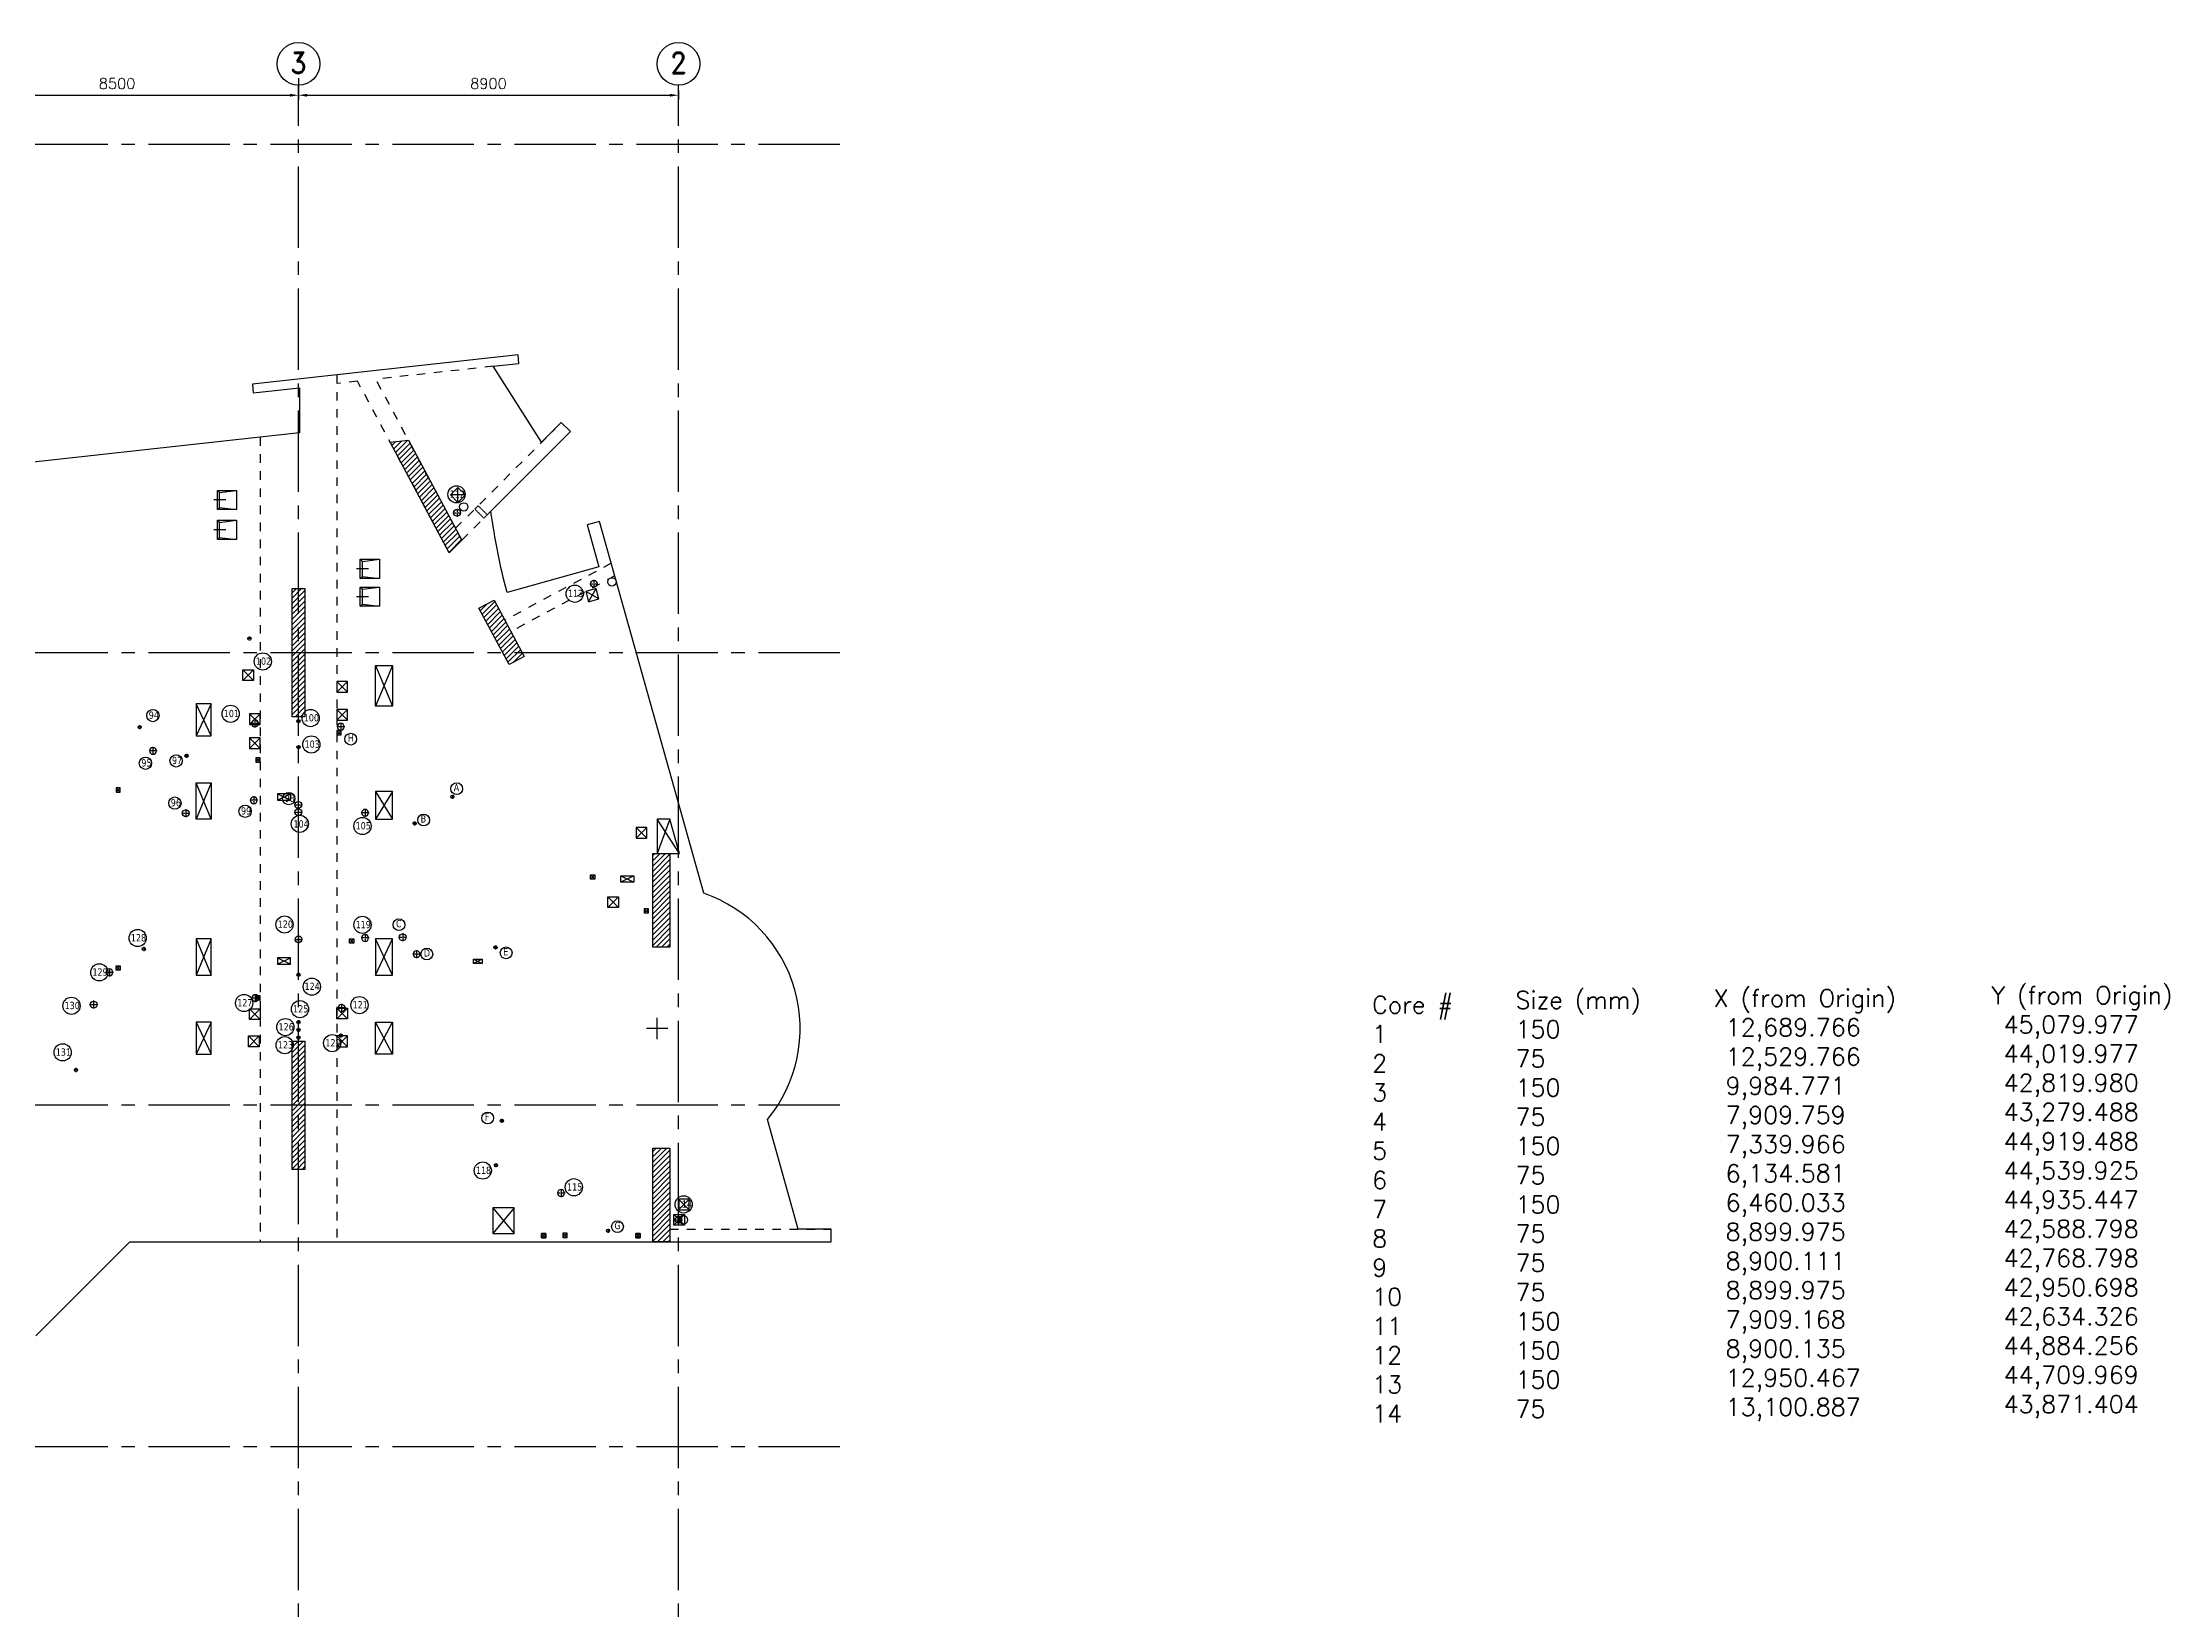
# Model space of a CAD drawing. Extents: x -8831 to 95229, y -7500 to 65888.
# Drawn here: x 45403 to 95229, y 29194 to 65888 of the extents above; entities that cross this region are included whole.
import ezdxf
from ezdxf.enums import TextEntityAlignment as Align

# ---------------------------------------------------------------- set-up
doc = ezdxf.new("R2010")
doc.units = 0
doc.header["$LTSCALE"] = 100
doc.header["$MEASUREMENT"] = 0
for name, pattern in [('CENTER2', [1.125, 0.75, -0.125, 0.125, -0.125]), ('DASHED', [0.75, 0.5, -0.25]), ('Gif-Beam', [4, 2, -2]), ('Gif-Grid', [28.575, 19.05, -3.175, 3.175, -3.175]), ('grid', [2, 1.25, -0.25, 0.25, -0.25])]:
    doc.linetypes.add(name, pattern=pattern)
doc.layers.add('-1DR-WPIPE', color=4, linetype='DASHED', lineweight=30)
for name, color, linetype in [('Gif-Beam', 3, 'Gif-Beam'), ('Gif-Col_Above', 2, 'Continuous'), ('Gif-Dim_Plan', 4, 'Continuous'), ('Gif-Grid', 1, 'Gif-Grid'), ('Gif-Grid_No', 7, 'Continuous'), ('Gif-Hatch_Col', 8, 'Continuous'), ('Gif-Openings', 4, 'Continuous'), ('Gif-Slab edge', 7, 'Continuous'), ('Giff-Pan', 7, 'Continuous'), ('mep200507', 4, 'Continuous'), ('NEW OP', 6, 'Continuous'), ('NS Green NB', 3, 'Continuous'), ('NS Green Not Clashing', 3, 'Continuous')]:
    doc.layers.add(name, color=color, linetype=linetype)
doc.styles.add('A&T', font='simplex.shx', dxfattribs={"width": 0.8})
doc.styles.add('ARIAL-GRID', font='arial.ttf', dxfattribs={"width": 0.7, "height": 15})
doc.styles.add('LEROY80', font='simplex.shx', dxfattribs={"height": 250})
doc.styles.add('ROMAND', font='romand.shx')
doc.styles.add('ROMANS', font='ROMANS.shx')
doc.dimstyles.new('ACAD100', dxfattribs={"dimtxt": 250, "dimasz": 200, "dimexe": 100, "dimexo": 100, "dimgap": 150, "dimtad": 1, "dimdec": 0, "dimrnd": 5, "dimzin": 0, "dimdsep": 46, "dimtxsty": 'ROMANS', "dimcen": 0.09, "dimdle": 100, "dimclrd": 4, "dimclre": 4, "dimclrt": 3, "dimadec": 0, "dimazin": 0, "dimtfac": 1, "dimtdec": 0, "dimtix": 1, "dimtmove": 0, "dimatfit": 3, "dimfxl": 1, "dimtolj": 1, "dimtzin": 0, "dimarcsym": 0})
pattern_1 = [(45, (-215332.41, -7e-12), (-61.871843, 61.871843), [])]

# ---------------------------------------------------------------- blocks, each defined once
blk = doc.blocks.new('GRID-NO')
at = {"layer": 'Gif-Grid_No'}
blk.add_circle((0, 500), 500, dxfattribs=at)
at = {"layer": 'Gif-Grid_No', "color": 2, "style": 'ARIAL-GRID', "width": 0.7}
blk.add_attdef('GRID', text='', height=500, dxfattribs=at).set_placement((0, 522), align=Align.MIDDLE_CENTER)
blk = doc.blocks.new('*D11')
at = {"layer": 'Defpoints', "color": 0, "transparency": 16777216}
for p in [(51400, 65154), (60300, 64866), (60300, 64654)]:
    blk.add_point(p, dxfattribs=at)
at = {"layer": 'Gif-Dim_Plan', "color": 4, "lineweight": -2, "transparency": 16777216}
for p, q in [((51400, 65054), (51400, 64554)), ((51600, 64654), (60100, 64654)), ((60300, 64766), (60300, 64554))]:
    blk.add_line(p, q, dxfattribs=at)
at = {"layer": 'Gif-Dim_Plan', "color": 4, "transparency": 16777216}
for points in [[(51600, 64688), (51600, 64621), (51400, 64654)], [(60100, 64688), (60100, 64621), (60300, 64654)]]:
    blk.add_solid(points, dxfattribs=at)
at = {"layer": 'Gif-Dim_Plan', "color": 3, "transparency": 16777216, "insert": (55850, 64929), "char_height": 250, "attachment_point": 5, "style": 'ROMANS'}
blk.add_mtext('\\A1;8900', dxfattribs=at)
blk = doc.blocks.new('*D12')
at = {"layer": 'Defpoints', "color": 0, "transparency": 16777216}
for p in [(42900, 65154), (51400, 65154), (51400, 64654)]:
    blk.add_point(p, dxfattribs=at)
at = {"layer": 'Gif-Dim_Plan', "color": 4, "lineweight": -2, "transparency": 16777216}
for p, q in [((42900, 65054), (42900, 64554)), ((51400, 65054), (51400, 64554)), ((43100, 64654), (51200, 64654))]:
    blk.add_line(p, q, dxfattribs=at)
at = {"layer": 'Gif-Dim_Plan', "color": 4, "transparency": 16777216}
for points in [[(43100, 64688), (43100, 64621), (42900, 64654)], [(51200, 64688), (51200, 64621), (51400, 64654)]]:
    blk.add_solid(points, dxfattribs=at)
at = {"layer": 'Gif-Dim_Plan', "color": 3, "transparency": 16777216, "insert": (47150, 64929), "char_height": 250, "attachment_point": 5, "style": 'ROMANS'}
blk.add_mtext('\\A1;8500', dxfattribs=at)
blk = doc.blocks.new('PAN-1')
at = {"layer": 'Giff-Pan', "color": 1, "linetype": 'grid', "ltscale": 10}
blk.add_line((196, 0), (-87, 0), dxfattribs=at)
at = {"layer": 'Giff-Pan', "color": 1}
for p, q in [((0, 225), (50, 175)), ((50, 175), (450, 225)), ((50, 175), (50, -175)), ((0, -225), (50, -175)), ((50, -175), (450, -225))]:
    blk.add_line(p, q, dxfattribs=at)
at = {"layer": 'Giff-Pan'}
blk.add_lwpolyline([(0, -225), (450, -225), (450, 225), (0, 225)], close=True, dxfattribs=at)
blk = doc.blocks.new('75dia sleeve')
at = {"color": 8, "linetype": 'CENTER2', "ltscale": 0.75}
for p, q in [((47.5, 0), (-47.5, 0)), ((0, 47.5), (0, -47.5))]:
    blk.add_line(p, q, dxfattribs=at)
blk.add_circle((0, 0), 37.5)
blk = doc.blocks.new('110dia sleeve')
at = {"color": 8, "linetype": 'CENTER2'}
for p, q in [((0, 95), (0, -95)), ((-95, 0), (95, 0))]:
    blk.add_line(p, q, dxfattribs=at)
blk.add_circle((0, 0), 80)
blk = doc.blocks.new('160dia sleeve')
at = {"color": 8, "linetype": 'CENTER2'}
for p, q in [((-95, 0, 0), (95, 0, 0)), ((0, 95, 0), (0, -95, 0))]:
    blk.add_line(p, q, dxfattribs=at)
blk.add_circle((0, 0), 80)

msp = doc.modelspace()

# ---------------------------------------------------------------- hatches: boundary and pattern name
at = {"layer": 'Gif-Hatch_Col'}
h = msp.add_hatch(dxfattribs=at)
h.set_pattern_fill('ANSI31', color=256, scale=700, style=0)
h.set_pattern_definition(pattern_1)
h.paths.add_polyline_path([(53545.5, 56531.9), (53973.7, 56579.2), (55227.9, 54236.3), (54932.4, 53940.8)])
h = msp.add_hatch(dxfattribs=at)
h.set_pattern_fill('ANSI31', color=256, scale=700, style=0)
h.set_pattern_definition(pattern_1)
h.paths.add_polyline_path([(51550, 50100), (51250, 50100), (51250, 53100), (51550, 53100)])
h = msp.add_hatch(dxfattribs=at)
h.set_pattern_fill('ANSI31', color=256, scale=700, style=0)
h.set_pattern_definition(pattern_1)
h.paths.add_polyline_path([(55627.3, 52642.5), (55980, 52831.3), (56687.9, 51508.8), (56335.2, 51320.1)])
h = msp.add_hatch(dxfattribs=at)
h.set_pattern_fill('ANSI31', color=256, scale=700, style=0)
h.set_pattern_definition(pattern_1)
h.paths.add_polyline_path([(59700, 46900), (60100, 46900), (60100, 44700), (59700, 44700)])
h = msp.add_hatch(dxfattribs=at)
h.set_pattern_fill('ANSI31', color=256, scale=700, style=0)
h.set_pattern_definition(pattern_1)
h.paths.add_polyline_path([(51550, 39500), (51250, 39500), (51250, 42500), (51550, 42500)])
h = msp.add_hatch(dxfattribs=at)
h.set_pattern_fill('ANSI31', color=256, scale=700, style=0)
h.set_pattern_definition(pattern_1)
h.paths.add_polyline_path([(59700, 40000), (60100, 40000), (60100, 37800), (59700, 37800)])

# ---------------------------------------------------------------- linework, layer by layer
at = {"layer": '-1DR-WPIPE', "ltscale": 0.25}
for p, q in [((55530.5, 54963.2), (55608.3, 55040.9)), ((55742.6, 54751), (55530.5, 54963.2)), ((55820.4, 54828.8), (55608.3, 55040.9)), ((55742.6, 54751), (55820.3, 54828.8))]:
    msp.add_line(p, q, dxfattribs=at)
at = {"layer": 'Gif-Beam'}
for p, q in [((55960, 58307.9), (53211, 58004)), ((52300, 58104.6), (52300, 37800)), ((52782.8, 57956.7), (52300, 57903.3)), ((54932.4, 53940.8), (52782.8, 57956.7)), ((55227.9, 54236.3), (53211, 58004)), ((55080, 54512.7), (57556.7, 56989.4)), ((50500, 56647.4), (50500, 37800)), ((55227.9, 54236.3), (57768.9, 56777.3)), ((58723.4, 53692.7), (56232.6, 52359.4)), ((58806.6, 53397), (56374.2, 52094.9)), ((60100, 38100), (63880, 38100))]:
    msp.add_line(p, q, dxfattribs=at)
at = {"layer": 'Gif-Col_Above'}
for points in [[(53545.5, 56531.9), (53973.7, 56579.2), (55227.9, 54236.3), (54932.4, 53940.8)], [(51550, 50100), (51250, 50100), (51250, 53100), (51550, 53100)], [(55627.3, 52642.5), (55980, 52831.3), (56687.9, 51508.8), (56335.2, 51320.1)], [(59700, 46900), (60100, 46900), (60100, 44700), (59700, 44700)], [(51550, 39500), (51250, 39500), (51250, 42500), (51550, 42500)], [(59700, 40000), (60100, 40000), (60100, 37800), (59700, 37800)]]:
    msp.add_lwpolyline(points, close=True, dxfattribs=at)
at = {"layer": 'Gif-Grid'}
for p, q in [((51400, -7500), (51400, 64888.4)), ((60300, -7500), (60300, 64888.4)), ((64078.8, 63500), (-7831.5, 63500)), ((64078.8, 51600), (-7831.5, 51600)), ((64078.8, 41000), (-7831.5, 41000)), ((64078.8, 33000), (-7831.5, 33000))]:
    msp.add_line(p, q, dxfattribs=at)
at = {"layer": 'Gif-Openings'}
for p, q in [((60322.5, 46900), (59800, 47700)), ((60097.4, 47700), (59800, 46900)), ((59800, 42550.6), (59800, 43050.6)), ((59800, 42550.6), (59800, 43050.6)), ((60050, 42800.6), (59550, 42800.6)), ((60050, 42800.6), (59550, 42800.6)), ((56450, 38600), (55950, 38000)), ((55950, 38600), (56450, 38000))]:
    msp.add_line(p, q, dxfattribs=at)
for points in [[(53200, 51300), (53600, 50350)], [(53600, 51300), (53200, 50350)], [(49350, 49650), (49000, 50400)], [(49350, 50400), (49000, 49650)], [(49350, 48550), (49000, 47700)], [(49350, 47700), (49000, 48550)], [(53200, 48350), (53600, 47700)], [(53600, 48350), (53200, 47700)], [(49000, 44900), (49350, 44050)], [(49350, 44900), (49000, 44050)], [(53200, 44050), (53600, 44900)], [(53600, 44050), (53200, 44900)], [(49000, 42950), (49350, 42200)], [(49350, 42950), (49000, 42200)], [(53600, 42200), (53200, 42950)], [(53200, 42200), (53600, 42950)]]:
    msp.add_lwpolyline(points, dxfattribs=at)
at = {"layer": 'Gif-Slab edge'}
msp.add_lwpolyline([(45250, 35600), (47450, 37800), (63880, 37800), (63880, 38100), (63107.6, 38100), (62384.8, 40669.5, 0.5227381), (60896.9, 45965.9), (58447.8, 54672.5), (58159, 54591.3), (58434.6, 53611.5), (56285.2, 53006.9, -0.030208), (55907.8, 54916.3), (57768.9, 56777.3), (57556.7, 56989.4), (57094.2, 56526.9), (55960, 58307.9), (56564.1, 58374.7), (56542.2, 58573.4), (50319.3, 57885.6), (50341.2, 57686.8), (51420, 57806.1), (51420, 56749.1), (43050, 55824)], format="xyb", dxfattribs=at)
for points in [[(53200, 51300), (53600, 51300), (53600, 50350), (53200, 50350)], [(49000, 49650), (49350, 49650), (49350, 50400), (49000, 50400)], [(49000, 48550), (49350, 48550), (49350, 47700), (49000, 47700)], [(53200, 47700), (53600, 47700), (53600, 48350), (53200, 48350)], [(60097.4, 47700), (59800, 47700), (59800, 46900), (60322.5, 46900)], [(49000, 44050), (49350, 44050), (49350, 44900), (49000, 44900)], [(49000, 44050), (49350, 44050), (49350, 44900), (49000, 44900)], [(53200, 44050), (53600, 44050), (53600, 44900), (53200, 44900)], [(49000, 42200), (49350, 42200), (49350, 42950), (49000, 42950)], [(53600, 42200), (53200, 42200), (53200, 42950), (53600, 42950)], [(55950, 38000), (56450, 38000), (56450, 38600), (55950, 38600)]]:
    msp.add_lwpolyline(points, close=True, dxfattribs=at)
at = {"layer": 'mep200507'}
for p, q in [((50343.9, 51198.7, 0), (50093.9, 50948.7, 0)), ((50093.9, 51198.7, 0), (50343.9, 50948.7, 0)), ((59563.6, 47508.3), (59313.6, 47258.3)), ((59313.6, 47508.3), (59563.6, 47258.3)), ((58343.8, 46400, 0), (58243.8, 46300, 0)), ((58243.8, 46400, 0), (58343.8, 46300, 0)), ((59254.4, 46373.4), (58954.4, 46223.4)), ((58954.4, 46373.4), (59254.4, 46223.4)), ((58894.5, 45882.2, 0), (58644.5, 45632.2, 0)), ((58644.5, 45882.2, 0), (58894.5, 45632.2, 0)), ((59600, 45605.2, 0), (59500, 45505.2, 0)), ((59500, 45605.2, 0), (59600, 45505.2, 0)), ((52696.6, 44900), (52596.6, 44800)), ((52596.6, 44900), (52696.6, 44800)), ((55502.6, 44424.3), (55702.6, 44324.3)), ((55702.6, 44424.3), (55502.6, 44324.3)), ((50475, 42623.6, 0), (50225, 42373.6, 0)), ((50225, 42623.6, 0), (50475, 42373.6, 0)), ((60194, 38444.9), (60444, 38194.9)), ((60444, 38444.9), (60194, 38194.9)), ((57090.3, 37900), (57190.3, 38000)), ((57090.3, 38000), (57190.3, 37900)), ((57590.3, 38005.5, 0), (57690.3, 37905.5, 0)), ((57690.3, 38005.5, 0), (57590.3, 37905.5, 0)), ((59400, 38000), (59300, 37900)), ((59300, 38000), (59400, 37900))]:
    msp.add_line(p, q, dxfattribs=at)
at = {"layer": 'mep200507', "elevation": 0}
for points in [[(50093.9, 51198.7), (50343.9, 51198.7), (50343.9, 50948.7), (50093.9, 50948.7)], [(58243.8, 46400), (58343.8, 46400), (58343.8, 46300), (58243.8, 46300)], [(58644.5, 45882.2), (58894.5, 45882.2), (58894.5, 45632.2), (58644.5, 45632.2)], [(59600, 45605.2), (59500, 45605.2), (59500, 45505.2), (59600, 45505.2)], [(50225, 42623.6), (50475, 42623.6), (50475, 42373.6), (50225, 42373.6)], [(57590.3, 37905.5), (57690.3, 37905.5), (57690.3, 38005.5), (57590.3, 38005.5)]]:
    msp.add_lwpolyline(points, close=True, dxfattribs=at)
at = {"layer": 'mep200507'}
for points in [[(59563.6, 47508.3), (59313.6, 47508.3), (59313.6, 47258.3), (59563.6, 47258.3)], [(59254.4, 46223.4), (58954.4, 46223.4), (58954.4, 46373.4), (59254.4, 46373.4)], [(52596.6, 44900), (52696.6, 44900), (52696.6, 44800), (52596.6, 44800)], [(55502.6, 44424.3), (55702.6, 44424.3), (55702.6, 44324.3), (55502.6, 44324.3)], [(60194, 38444.9), (60444, 38444.9), (60444, 38194.9), (60194, 38194.9)], [(57090.3, 37900), (57190.3, 37900), (57190.3, 38000), (57090.3, 38000)], [(59300, 37900), (59400, 37900), (59400, 38000), (59300, 38000)]]:
    msp.add_lwpolyline(points, close=True, dxfattribs=at)
at = {"layer": 'NEW OP', "color": 4}
for p, q in [((55134.3, 55471.9), (54957.5, 55295.1)), ((55134.3, 55118.4), (55134.3, 55471.9)), ((55311.1, 55295.1), (55134.3, 55471.9)), ((55311.1, 55295.1), (54957.5, 55295.1)), ((54957.5, 55295.1), (55134.3, 55118.4)), ((55134.3, 55118.4), (55311.1, 55295.1)), ((58370.1, 53102.2), (58129.4, 53034.5)), ((58437.8, 52861.5), (58129.4, 53034.5)), ((58129.4, 53034.5), (58197.1, 52793.8)), ((58197.1, 52793.8), (58370.1, 53102.2)), ((58197.1, 52793.8), (58437.8, 52861.5)), ((58437.8, 52861.5), (58370.1, 53102.2)), ((52550, 50924.8), (52300, 50674.8)), ((52550, 50674.8), (52300, 50924.8)), ((52550, 50924.8), (52300, 50924.8)), ((52300, 50924.8), (52300, 50674.8)), ((52550, 50674.8), (52550, 50924.8)), ((52300, 50674.8), (52550, 50674.8)), ((50500, 50165), (50250, 49915)), ((50500, 49915), (50250, 50165)), ((50500, 50165), (50250, 50165)), ((50250, 50165), (50250, 49915)), ((50250, 49915), (50500, 49915)), ((50500, 49915), (50500, 50165)), ((52550, 50266.2), (52300, 50016.2)), ((52550, 50016.2), (52300, 50266.2)), ((52550, 50266.2), (52300, 50266.2)), ((52300, 50266.2), (52300, 50016.2)), ((52300, 50016.2), (52550, 50016.2)), ((52550, 50016.2), (52550, 50266.2)), ((50500, 49602.9), (50250, 49352.9)), ((50500, 49352.9), (50250, 49602.9)), ((50500, 49602.9), (50250, 49602.9)), ((50250, 49602.9), (50250, 49352.9)), ((50250, 49352.9), (50500, 49352.9)), ((50500, 49352.9), (50500, 49602.9)), ((52400, 49778.6), (52300, 49678.6)), ((52400, 49678.6), (52300, 49778.6)), ((52400, 49778.6), (52300, 49778.6)), ((52300, 49778.6), (52300, 49678.6)), ((52300, 49678.6), (52400, 49678.6)), ((52400, 49678.6), (52400, 49778.6)), ((50500, 49135.7), (50400, 49035.7)), ((50500, 49035.7), (50400, 49135.7)), ((50500, 49135.7), (50400, 49135.7)), ((50400, 49135.7), (50400, 49035.7)), ((50400, 49035.7), (50500, 49035.7)), ((50500, 49035.7), (50500, 49135.7)), ((47225, 48433.5, 0), (47125, 48333.5, 0)), ((47225, 48333.5, 0), (47125, 48433.5, 0)), ((47225, 48433.5, 0), (47125, 48433.5, 0)), ((47125, 48433.5, 0), (47125, 48333.5, 0)), ((47125, 48333.5, 0), (47225, 48333.5, 0)), ((47225, 48333.5, 0), (47225, 48433.5, 0)), ((50909.8, 48148), (51209.8, 48298)), ((50909.8, 48298), (51209.8, 48148)), ((51209.8, 48298), (50909.8, 48298)), ((50909.8, 48298), (50909.8, 48148)), ((50909.8, 48148), (51209.8, 48148)), ((51209.8, 48148), (51209.8, 48298)), ((50909.8, 44302), (51209.8, 44452)), ((50909.8, 44452), (51209.8, 44302)), ((51209.8, 44452), (50909.8, 44452)), ((50909.8, 44452), (50909.8, 44302)), ((51209.8, 44302), (51209.8, 44452)), ((47225, 44166.5, 0), (47125, 44266.5, 0)), ((47225, 44266.5, 0), (47125, 44166.5, 0)), ((47125, 44266.5, 0), (47225, 44266.5, 0)), ((47125, 44166.5, 0), (47125, 44266.5, 0)), ((47225, 44166.5, 0), (47125, 44166.5, 0)), ((47225, 44266.5, 0), (47225, 44166.5, 0)), ((50909.8, 44302), (51209.8, 44302)), ((50500, 43566.8), (50400, 43466.8)), ((50500, 43466.8), (50400, 43566.8)), ((50500, 43566.8), (50400, 43566.8)), ((50400, 43566.8), (50400, 43466.8)), ((50400, 43466.8), (50500, 43466.8)), ((50500, 43466.8), (50500, 43566.8)), ((50250, 43260.3), (50500, 43010.3)), ((50250, 43010.3), (50500, 43260.3)), ((50250, 43010.3), (50250, 43260.3)), ((50250, 43260.3), (50500, 43260.3)), ((50500, 43010.3), (50250, 43010.3)), ((50500, 43260.3), (50500, 43010.3)), ((52300, 43279.1), (52550, 43029.1)), ((52300, 43029.1), (52550, 43279.1)), ((52300, 43029.1), (52300, 43279.1)), ((52300, 43279.1), (52550, 43279.1)), ((52550, 43029.1), (52300, 43029.1)), ((52550, 43279.1), (52550, 43029.1)), ((52550, 42373.6), (52300, 42623.6)), ((52300, 42373.6), (52550, 42623.6)), ((52300, 42623.6), (52300, 42373.6)), ((52550, 42623.6), (52300, 42623.6)), ((52300, 42373.6), (52550, 42373.6)), ((52550, 42373.6), (52550, 42623.6)), ((60550, 38549.7), (60300, 38799.7)), ((60300, 38549.7), (60550, 38799.7)), ((60300, 38799.7), (60300, 38549.7)), ((60550, 38799.7), (60300, 38799.7)), ((60300, 38549.7), (60550, 38549.7)), ((60550, 38549.7), (60550, 38799.7)), ((57090.3, 38000), (57190.3, 37900)), ((57090.3, 37900), (57190.3, 38000)), ((57090.3, 37900), (57090.3, 38000)), ((57090.3, 38000), (57190.3, 38000)), ((57190.3, 37900), (57090.3, 37900)), ((57190.3, 38000), (57190.3, 37900)), ((57690.3, 38005.5, 0), (57590.3, 37905.5, 0)), ((57690.3, 37905.5, 0), (57590.3, 38005.5, 0)), ((57690.3, 38005.5, 0), (57590.3, 38005.5, 0)), ((57590.3, 38005.5, 0), (57590.3, 37905.5, 0)), ((57590.3, 37905.5, 0), (57690.3, 37905.5, 0)), ((57690.3, 37905.5, 0), (57690.3, 38005.5, 0)), ((59300, 38000), (59400, 37900)), ((59300, 37900), (59400, 38000)), ((59300, 37900), (59300, 38000)), ((59300, 38000), (59400, 38000)), ((59400, 37900), (59300, 37900)), ((59400, 38000), (59400, 37900))]:
    msp.add_line(p, q, dxfattribs=at)
for centre in [(55270.3, 55013.2), (58742.5, 53256.6), (60416, 38320)]:
    msp.add_circle(centre, 100, dxfattribs=at)
at = {"layer": 'NS Green NB'}
for centre, radius in [((55102.5, 55306.8, 0), 201.2), ((55102.5, 55306.8, 0), 201.2), ((57871.1, 52980.4, 0), 201.2), ((57871.1, 52980.4, 0), 201.2), ((50562.5, 51395, 0), 201.2), ((50562.5, 51395, 0), 201.2), ((49808.9, 50169.2, 0), 201.2), ((49808.9, 50169.2, 0), 201.2), ((47988.2, 50127.2, 0), 144.1), ((47988.2, 50127.2, 0), 144.1), ((51683.1, 50068.6), 201.2), ((51701.7, 49451.8), 201.2), ((51701.7, 49451.8), 201.2), ((52622.9, 49575.5), 138.4), ((47813.9, 49010.3), 144.1), ((48531.5, 49067.1), 144.1), ((55105.9, 48414.5), 138.4), ((48503.9, 48078.5, 0), 144.1), ((50149, 47885.2), 144.1), ((51170.9, 48181.6, 0), 144.1), ((51431.2, 47591.9, 0), 201.2), ((52897.3, 47540.4, 0), 201.2), ((54330.4, 47680.6), 138.4), ((51073.3, 45235.2), 201.2), ((52897.9, 45226.7), 201.2), ((53753.7, 45228.8, 0), 138.4), ((47632.7, 44916.8), 201.2), ((47632.7, 44916.8), 201.2), ((54405.6, 44542.5), 138.4), ((56263.9, 44570, 0), 138.4), ((46732.9, 44113.8, 0), 201.2), ((46732.9, 44113.8, 0), 201.2), ((51711.7, 43777.5, 0), 201.2), ((46080.2, 43331.1, 0), 201.2), ((50125.3, 43395.3), 201.2), ((51433.5, 43252.5, 0), 201.2), ((52827, 43347.3, 0), 201.2), ((51092.5, 42831.4, 0), 201.2), ((45874.1, 42239.9, 0), 201.2), ((45874.1, 42239.9, 0), 201.2), ((51077, 42408.8, 0), 201.2), ((52189.6, 42456.3), 201.2), ((55832, 40702.5), 138.4), ((55715.9, 39471.8), 201.2), ((55715.9, 39471.8), 201.2), ((57851.4, 39081.3, 0), 201.2), ((57851.4, 39081.3, 0), 201.2), ((60421.2, 38679.4, 0), 201.2), ((60421.2, 38679.4, 0), 201.2), ((58871.6, 38158.5, 0), 138.4)]:
    msp.add_circle(centre, radius, dxfattribs=at)

# ---------------------------------------------------------------- block references
at = {"layer": 'Gif-Grid_No', "ltscale": 5}
ref = msp.add_blockref('GRID-NO', (51400, 64888.4), dxfattribs=at)
ref.add_attrib('GRID_NUMBER', '3', dxfattribs={"color": 2, "ltscale": 5, "height": 500, "style": 'ROMAND', "width": 0.9}).set_placement((51400, 65410.3), align=Align.MIDDLE_CENTER)
ref = msp.add_blockref('GRID-NO', (60300, 64888.4), dxfattribs=at)
ref.add_attrib('GRID_NUMBER', '2', dxfattribs={"color": 2, "ltscale": 5, "height": 500, "style": 'ROMAND', "width": 0.9}).set_placement((60300, 65410.3), align=Align.MIDDLE_CENTER)
at = {"layer": 'Giff-Pan', "xscale": -1, "rotation": 180}
for p in [(49500, 55176.1), (49500, 54476.4), (52845.7, 53563.1), (52845.7, 52911.8)]:
    msp.add_blockref('PAN-1', p, dxfattribs=at)
at = {"layer": 'NS Green Not Clashing'}
for name, p in [('160dia sleeve', (55113.6, 54876.8)), ('160dia sleeve', (58318, 53214.4)), ('75dia sleeve', (47680, 49856.6, 0)), ('75dia sleeve', (51398.1, 49996.3, 0)), ('75dia sleeve', (51400.9, 49388.2, 0)), ('75dia sleeve', (48778.2, 49186.3)), ('110dia sleeve', (48758.1, 47840, 0)), ('110dia sleeve', (51394.5, 48035.2)), ('110dia sleeve', (51394.5, 47865.4)), ('75dia sleeve', (55004.5, 48225.2, 0)), ('75dia sleeve', (54120.2, 47600.9, 0)), ('110dia sleeve', (51400, 44884.3)), ('110dia sleeve', (53840, 44935.4, 0)), ('75dia sleeve', (47774.7, 44660.5, 0)), ('75dia sleeve', (47774.7, 44660.5, 0)), ('75dia sleeve', (47774.7, 44660.4, 0)), ('75dia sleeve', (56013.8, 44699.2, 0)), ('75dia sleeve', (51400.1, 44059.2)), ('110dia sleeve', (46599.8, 43358.2, 0)), ('75dia sleeve', (51400.1, 42950.2)), ('75dia sleeve', (51400, 42586.1)), ('75dia sleeve', (51400.1, 42765.4, 0)), ('75dia sleeve', (52390.9, 42634.3)), ('75dia sleeve', (46187.2, 41827.6)), ('75dia sleeve', (56163, 40637.9, 0)), ('75dia sleeve', (56024.9, 39595.4, 0)), ('160dia sleeve', (60300.2, 38319.4)), ('75dia sleeve', (58651.6, 38062.9, 0))]:
    msp.add_blockref(name, p, dxfattribs=at)
at = {"layer": 'NS Green Not Clashing', "rotation": 359.9999999894711}
msp.add_blockref('75dia sleeve', (50250.5, 51930.1), dxfattribs=at)
at = {"layer": 'NS Green Not Clashing', "xscale": -1}
for p in [(50379.8, 49942.9, 0), (52390.2, 49865.7), (47990.2, 49300.3), (50351.4, 48142.9, 0), (52960.2, 47850.3, 0), (52959.4, 44919.5, 0), (54165.5, 44539.9, 0), (46971.6, 44112.6, 0), (50388.4, 43510.8, 0), (52410.3, 43279.5, 0), (57550.3, 38944.9, 0)]:
    msp.add_blockref('160dia sleeve', p, dxfattribs=at)

# ---------------------------------------------------------------- texts
at = {"color": 2, "char_height": 410.274, "width": 4964.313, "attachment_point": 1, "style": 'LEROY80'}
for s, insert in [('Y (from Origin)\\P 45,079.977 \\P 44,019.977 \\P 42,819.980 \\P 43,279.488 \\P 44,919.488 \\P 44,539.925 \\P 44,935.447 \\P 42,588.798 \\P 42,768.798 \\P 42,950.698 \\P 42,634.326 \\P 44,884.256 \\P 44,709.969 \\P 43,871.404 \\P', (91062, 43783.1)), ('X (from Origin)\\P 12,689.766 \\P 12,529.766 \\P 9,984.771 \\P 7,909.759 \\P 7,339.966 \\P 6,134.581 \\P 6,460.033 \\P 8,899.975 \\P 8,900.111 \\P 8,899.975 \\P 7,909.168 \\P 8,900.135 \\P 12,950.467 \\P 13,100.887 \\P', (84551, 43714.1))]:
    msp.add_mtext(s, dxfattribs=dict(at, insert=insert))
at = {"insert": (76550.5, 43557.8), "char_height": 410.27, "width": 2153.938, "attachment_point": 1, "style": 'LEROY80'}
msp.add_mtext('Core #\\P1\\P2\\P3\\P4\\P5\\P6\\P7\\P8\\P9\\P10\\P11\\P12\\P13\\P14\\P', dxfattribs=at)
at = {"color": 1, "insert": (79910, 43670.5), "char_height": 410.27, "width": 3343.732, "attachment_point": 1, "style": 'LEROY80'}
msp.add_mtext('Size (mm)\\P150\\P75\\P150\\P75\\P150\\P75\\P150\\P75\\P75\\P75\\P150\\P150\\P150\\P75\\P', dxfattribs=at)
at = {"layer": 'NS Green NB', "char_height": 170, "attachment_point": 1, "style": 'A&T'}
for s, insert in [('{\\fVerdana|b0|i0|c0|p34;112}', (54942.5, 55398.8, 0)), ('{\\fVerdana|b0|i0|c0|p34;112}', (54942.5, 55398.8, 0)), ('{\\fVerdana|b0|i0|c0|p34;113}', (57711.1, 53072.4, 0)), ('{\\fVerdana|b0|i0|c0|p34;113}', (57711.1, 53072.4, 0)), ('{\\fVerdana|b0|i0|c0|p34;102}', (50402.5, 51487.1, 0)), ('{\\fVerdana|b0|i0|c0|p34;102}', (50402.5, 51487.1, 0)), ('{\\fVerdana|b0|i0|c0|p34;94}', (47892.9, 50222.2, 0)), ('{\\fVerdana|b0|i0|c0|p34;94}', (47892.9, 50222.2, 0)), ('{\\fVerdana|b0|i0|c0|p34;101}', (49648.9, 50261.2, 0)), ('{\\fVerdana|b0|i0|c0|p34;101}', (49648.9, 50261.2, 0)), ('{\\fVerdana|b0|i0|c0|p34;100}', (51523.1, 50160.6)), ('{\\fVerdana|b0|i0|c0|p34;103}', (51541.7, 49543.9)), ('{\\fVerdana|b0|i0|c0|p34;H}', (52553.6, 49686.5)), ('{\\fVerdana|b0|i0|c0|p34;95}', (47718.6, 49105.3)), ('{\\fVerdana|b0|i0|c0|p34;97}', (48436.2, 49162.1)), ('{\\fVerdana|b0|i0|c0|p34;A}', (55036.7, 48525.6)), ('{\\fVerdana|b0|i0|c0|p34;96}', (48408.6, 48173.5, 0)), ('{\\fVerdana|b0|i0|c0|p34;99}', (50053.7, 47980.2)), ('{\\fVerdana|b0|i0|c0|p34;98}', (51075.6, 48276.6, 0)), ('{\\fVerdana|b0|i0|c0|p34;104}', (51283.3, 47675.2, 0)), ('{\\fVerdana|b0|i0|c0|p34;105}', (52737.3, 47632.5, 0)), ('{\\fVerdana|b0|i0|c0|p34;B}', (54261.2, 47791.6)), ('{\\fVerdana|b0|i0|c0|p34;C}', (53684.4, 45339.9, 0)), ('{\\fVerdana|b0|i0|c0|p34;128}', (47472.8, 45008.9)), ('{\\fVerdana|b0|i0|c0|p34;128}', (47472.8, 45008.9)), ('{\\fVerdana|b0|i0|c0|p34;120}', (50913.3, 45327.2)), ('{\\fVerdana|b0|i0|c0|p34;119}', (52737.9, 45318.7)), ('{\\fVerdana|b0|i0|c0|p34;D}', (54336.3, 44653.6)), ('{\\fVerdana|b0|i0|c0|p34;E}', (56194.6, 44681.1, 0)), ('{\\fVerdana|b0|i0|c0|p34;129}', (46572.9, 44205.9, 0)), ('{\\fVerdana|b0|i0|c0|p34;124}', (51541, 43871.7)), ('{\\fVerdana|b0|i0|c0|p34;130}', (45920.2, 43423.1, 0)), ('{\\fVerdana|b0|i0|c0|p34;127}', (49965.3, 43487.4)), ('{\\fVerdana|b0|i0|c0|p34;121}', (52667, 43439.3, 0)), ('{\\fVerdana|b0|i0|c0|p34;126}', (50932.6, 42923.5, 0)), ('{\\fVerdana|b0|i0|c0|p34;125}', (51273.5, 43344.6, 0)), ('{\\fVerdana|b0|i0|c0|p34;123}', (50917.1, 42500.8, 0)), ('{\\fVerdana|b0|i0|c0|p34;122}', (52029.6, 42548.4)), ('{\\fVerdana|b0|i0|c0|p34;131}', (45714.1, 42332, 0)), ('{\\fVerdana|b0|i0|c0|p34;131}', (45714.1, 42332, 0)), ('{\\fVerdana|b0|i0|c0|p34;F}', (55762.7, 40813.5)), ('{\\fVerdana|b0|i0|c0|p34;118}', (55555.9, 39563.9)), ('{\\fVerdana|b0|i0|c0|p34;118}', (55555.9, 39563.9)), ('{\\fVerdana|b0|i0|c0|p34;115}', (57691.4, 39173.3, 0)), ('{\\fVerdana|b0|i0|c0|p34;115}', (57691.4, 39173.3, 0)), ('{\\fVerdana|b0|i0|c0|p34;114}', (60261.3, 38771.4, 0)), ('{\\fVerdana|b0|i0|c0|p34;114}', (60261.3, 38771.4, 0)), ('{\\fVerdana|b0|i0|c0|p34;G}', (58802.3, 38269.5, 0))]:
    msp.add_mtext_dynamic_manual_height_columns(s, width=147.425, gutter_width=12.5, heights=[0], dxfattribs=dict(at, insert=insert))

# ---------------------------------------------------------------- dimensions: what is measured, and where the dimension line sits
at = {"layer": 'Gif-Dim_Plan'}
for base, p1, p2, picture, middle in [((51400, 64654.2), (42900, 65154), (51400, 65154), '*D12', (47150, 64929.2)), ((60300, 64654.2), (51400, 65154), (60300, 64865.7), '*D11', (55850, 64929.2))]:
    dim = msp.add_linear_dim(base=base, p1=p1, p2=p2, dimstyle='ACAD100', dxfattribs=at)
    dim.commit()
    dim.dimension.update_dxf_attribs({"geometry": picture, "text_midpoint": middle})

doc.saveas('drawing.dxf')
